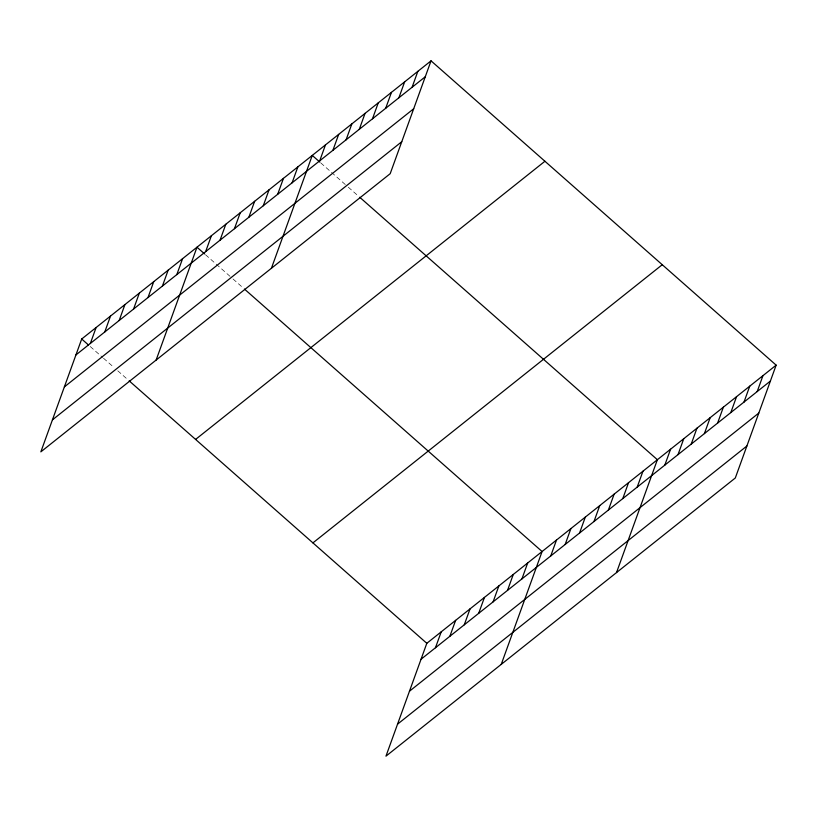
<?xml version="1.0" encoding="UTF-8"?>
<svg xmlns="http://www.w3.org/2000/svg" width="817" height="817" viewBox="0 0 817 817"><rect width="100%" height="100%" fill="white"/><g stroke="black" fill="none" stroke-linecap="round" stroke-linejoin="round"><path stroke-width="0.61" stroke-dasharray="4.08 3.06" d="M320.805 162.951L347.378 186.378M348.328 187.216L358.775 196.417M205.527 254.741L232.099 278.168M233.049 279.005L243.486 288.217M90.248 346.531L102.585 357.417M103.534 358.255L113.971 367.456M117.771 370.806L128.208 380.007"/><path stroke-width="1.23" d="M431.039 60.836L81.7 339.004L40.85 451.852L390.189 173.694L431.039 60.836L776.15 365.148L735.3 477.996L385.961 756.164L426.811 643.306L776.15 365.148M90.35 343.457L96.11 327.525M104.76 331.978L110.52 316.056M119.17 320.509L124.93 304.578M133.58 309.03L139.339 293.109M147.989 297.562L153.749 281.63M162.399 286.083L168.169 270.161M176.809 274.614L182.579 258.683M156.129 360.062L196.989 247.214L204.577 253.903M205.629 251.656L211.399 235.735M220.039 240.188L225.809 224.256M234.448 228.709L240.218 212.788M248.858 217.24L254.628 201.309M263.268 205.761L269.038 189.84M277.678 194.293L283.448 178.361M292.088 182.814L297.858 166.893M271.418 268.272L312.268 155.414L319.856 162.113M319.702 160.837L325.462 144.905M332.897 150.328L338.667 134.397M346.091 139.819L351.861 123.888M359.296 129.311L365.056 113.379M372.491 118.802L378.251 102.871M385.685 108.293L391.455 92.362M398.88 97.785L404.65 81.853M412.085 87.276L417.844 71.345M435.451 647.758L441.221 631.837M449.861 636.29L455.631 620.358M464.27 624.811L470.041 608.89M478.68 613.342L484.45 597.411M493.1 601.863L498.86 585.932M507.51 590.385L513.27 574.463M521.92 578.916L527.68 562.984M501.24 664.364L542.09 551.516L244.436 289.055M550.74 555.968L556.5 540.037M565.15 544.49L570.909 528.568M579.559 533.021L585.319 517.09M593.969 521.542L599.729 505.621M608.379 510.074L614.139 494.142M622.789 498.595L628.549 482.663M637.199 487.116L642.969 471.195M616.518 572.574L657.379 459.716L359.715 197.254M664.803 465.139L670.573 449.207M678.008 454.63L683.768 438.698M691.202 444.121L696.962 428.19M704.397 433.613L710.167 417.681M717.592 423.104L723.362 407.183M730.796 412.595L736.556 396.674M743.991 402.087L749.751 386.165M757.185 391.578L762.955 375.657M75.94 354.925L425.279 76.767M64.359 386.911L413.698 108.753M52.431 419.867L401.77 141.709M195.59 439.423L544.929 161.255M312.921 542.886L662.26 264.718M421.041 659.237L770.38 381.069M409.46 691.223L758.809 413.055M397.532 724.179L746.881 446.011M81.7 339.004L88.348 344.866M129.157 380.845L426.811 643.306"/></g></svg>
